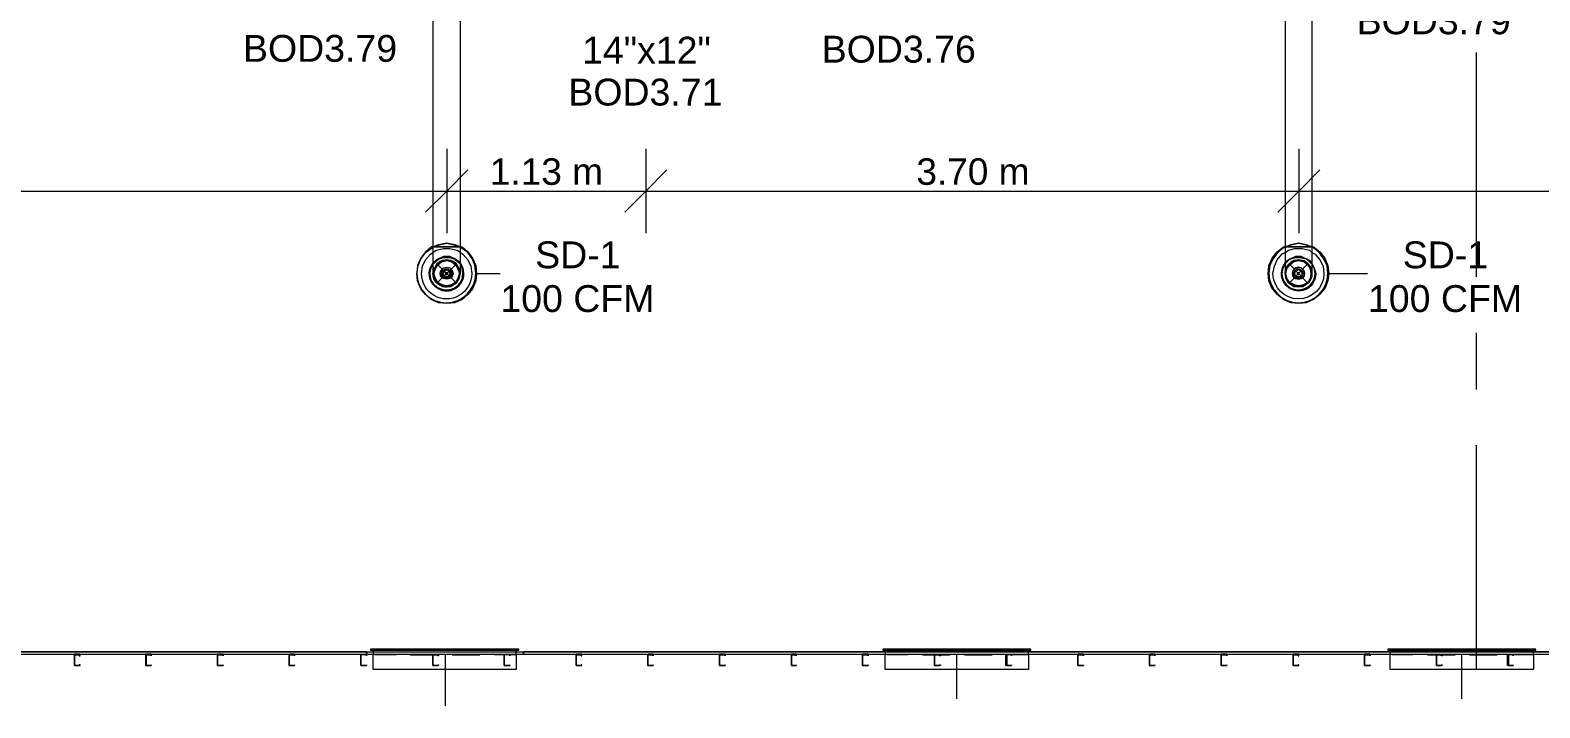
# Model space of a CAD drawing. Header units: metres. Extents: x -2 to 237, y -8 to 52.
# Drawn here: x 45.42 to 53.97, y 35.38 to 39.22 of the extents above; entities that cross this region are included whole.
import ezdxf

# ---------------------------------------------------------------- set-up
doc = ezdxf.new("R2010")
doc.units = ezdxf.units.M
doc.layers.add('HVAC - Ductos', color=5, linetype='Continuous', lineweight=0)
doc.layers.add('PDF3_Text', color=7, linetype='Continuous', lineweight=0)
doc.layers.add('PDF3_Geometry', color=7, linetype='Continuous', lineweight=0, true_color=0xaaaaaa)
doc.layers.add('PDF3_Solid Fills', color=7, linetype='Continuous', lineweight=0, true_color=0xffffff)
doc.styles.add('PDF Helvetica', font='')
doc.styles.get('PDF Helvetica').set_extended_font_data('Helvetica')

msp = doc.modelspace()

# ---------------------------------------------------------------- hatches: boundary and pattern name
at = {"layer": 'PDF3_Solid Fills', "lineweight": 0, "transparency": 33554559}
h = msp.add_hatch(color=256, dxfattribs=at)
h.paths.add_polyline_path([(51.7603, 35.6871), (51.7878, 35.6825), (51.7878, 35.6871)])
h.paths.add_polyline_path([(51.7603, 35.6825), (51.7557, 35.6825), (51.7557, 35.6229)])

# ---------------------------------------------------------------- linework, layer by layer
at = {"layer": 'HVAC - Ductos', "lineweight": 0}
for points in [[(47.6994, 39.3859), (47.6994, 37.9925), (47.704, 37.9925), (47.7132, 37.9925), (47.7224, 37.9925), (47.7406, 37.9925), (47.759, 37.9925), (47.7774, 37.9925), (47.7956, 37.9925), (47.814, 37.9925), (47.8324, 37.9925), (47.8415, 37.9925), (47.8506, 37.9925), (47.8552, 37.9925), (47.8552, 39.3859)], [(52.5257, 39.3813), (52.5257, 37.9925), (52.5257, 37.9513), (52.5257, 37.91), (52.5257, 37.8779), (52.5257, 37.855), (52.5257, 37.8413), (52.5257, 37.8505), (52.5257, 37.8413), (52.5303, 37.8229), (52.5349, 37.8046), (52.5486, 37.7863), (52.5623, 37.7771), (52.5807, 37.7679), (52.6036, 37.7679), (52.622, 37.7679), (52.6403, 37.7771), (52.6541, 37.7863), (52.6678, 37.8046), (52.677, 37.8229), (52.677, 37.8413), (52.677, 37.8505), (52.677, 37.8413), (52.677, 37.8229), (52.6678, 37.8046), (52.6541, 37.7863), (52.6403, 37.7771), (52.622, 37.7679), (52.6036, 37.7679), (52.5807, 37.7679), (52.5623, 37.7771), (52.5486, 37.7863), (52.5349, 37.8046), (52.5303, 37.8229), (52.5257, 37.8413)], [(52.677, 39.3813), (52.677, 37.9925), (52.6678, 37.9925), (52.6541, 37.9925), (52.6403, 37.9925), (52.622, 37.9925), (52.6036, 37.9925), (52.5807, 37.9925), (52.5623, 37.9925), (52.5486, 37.9925), (52.5349, 37.9925), (52.5303, 37.9925), (52.5257, 37.9925), (52.5303, 37.9925), (52.5349, 37.9925), (52.5486, 37.9925), (52.5623, 37.9925), (52.5807, 37.9925), (52.6036, 37.9925), (52.622, 37.9925), (52.6403, 37.9925), (52.6541, 37.9925), (52.6678, 37.9925), (52.677, 37.9925), (52.677, 37.9742), (52.677, 37.9329), (52.677, 37.8962), (52.677, 37.8687), (52.677, 37.8505), (52.677, 37.8413)], [(47.7774, 38.5471), (47.7774, 38.3087), (47.7774, 38.0704)], [(48.9048, 38.5471), (48.9048, 38.3087), (48.9048, 38.0704)], [(52.6036, 38.5471), (52.6036, 38.3087), (52.6036, 38.0704)], [(47.8965, 38.4279), (47.7774, 38.3087), (47.6582, 38.1896)], [(49.024, 38.4279), (48.9048, 38.3087), (48.7857, 38.1896)], [(52.7228, 38.4279), (52.6036, 38.3087), (52.4845, 38.1896)], [(43.8081, 38.3087), (44.4086, 38.3087), (47.7774, 38.3087), (48.9048, 38.3087), (52.6036, 38.3087), (56.4857, 38.3087)], [(47.6994, 37.9605), (47.7178, 37.9742), (47.759, 37.9833), (47.7956, 37.9833), (47.8369, 37.9742), (47.8552, 37.9605)], [(52.5257, 37.9605), (52.5441, 37.9742), (52.5807, 37.9833), (52.622, 37.9833), (52.6632, 37.9742), (52.677, 37.9605)], [(47.8506, 37.8505), (47.8506, 37.8642), (47.8415, 37.8825), (47.8324, 37.8962), (47.814, 37.91), (47.7956, 37.9146), (47.7774, 37.9192), (47.759, 37.9146), (47.7406, 37.91), (47.7224, 37.8962), (47.7132, 37.8825), (47.704, 37.8642), (47.704, 37.8505)], [(47.7132, 37.8733), (47.7269, 37.8962), (47.7452, 37.91), (47.7498, 37.9146)], [(47.7544, 37.91), (47.7774, 37.9146), (47.8002, 37.91)], [(47.8048, 37.9146), (47.8094, 37.91), (47.8278, 37.8962), (47.8415, 37.8733)], [(52.677, 37.8505), (52.677, 37.8642), (52.6678, 37.8825), (52.6541, 37.8962), (52.6403, 37.91), (52.622, 37.9146), (52.6036, 37.9192), (52.5807, 37.9146), (52.5623, 37.91), (52.5486, 37.8962), (52.5349, 37.8825), (52.5303, 37.8642), (52.5257, 37.8505)], [(52.5303, 37.8687), (52.5303, 37.8733), (52.5349, 37.8733), (52.5486, 37.8962), (52.5715, 37.91), (52.5715, 37.9146), (52.5761, 37.9146)], [(52.5761, 37.91), (52.6036, 37.9146), (52.6266, 37.91)], [(52.6266, 37.9146), (52.6311, 37.9146), (52.6357, 37.91)], [(52.6311, 37.91), (52.6541, 37.8962), (52.6678, 37.8733)], [(47.704, 37.8687), (47.7086, 37.8733)], [(47.7086, 37.8183), (47.704, 37.8413), (47.7086, 37.8687)], [(47.7086, 37.8092), (47.7086, 37.8137), (47.704, 37.8183)], [(47.7452, 37.7771), (47.7269, 37.7908), (47.7132, 37.8092)], [(47.8415, 37.8092), (47.8278, 37.7908), (47.8094, 37.7771)], [(47.8461, 37.8733), (47.8461, 37.8687), (47.8506, 37.8413), (47.8461, 37.8183)], [(47.8461, 37.8183), (47.8461, 37.8137), (47.8461, 37.8092)], [(47.9469, 37.8413), (48.0798, 37.8413)], [(52.5349, 37.8183), (52.5303, 37.8413), (52.5349, 37.8687)], [(52.5349, 37.8092), (52.5303, 37.8137), (52.5303, 37.8183)], [(52.5715, 37.7771), (52.5486, 37.7908), (52.5349, 37.8092)], [(52.6678, 37.8092), (52.6541, 37.7908), (52.6311, 37.7771)], [(52.6724, 37.8733), (52.6724, 37.8687), (52.677, 37.8413), (52.6724, 37.8183)], [(52.6724, 37.8183), (52.6724, 37.8137), (52.6724, 37.8092)], [(52.7732, 37.8413), (52.9932, 37.8413)], [(47.7498, 37.7725), (47.7452, 37.7725)], [(47.8002, 37.7725), (47.7774, 37.7679), (47.7544, 37.7725)], [(47.8094, 37.7725), (47.8048, 37.7725)], [(52.5761, 37.7725), (52.5715, 37.7725)], [(52.6266, 37.7725), (52.6036, 37.7679), (52.5761, 37.7725)], [(52.6357, 37.7725), (52.6311, 37.7725), (52.6266, 37.7725)], [(47.3465, 35.71), (48.1852, 35.71)], [(48.1623, 35.7145), (47.3694, 35.7145)], [(47.4932, 35.6825), (47.3694, 35.6825), (47.3694, 35.6871), (47.4932, 35.6871)], [(47.5711, 35.6871), (47.7269, 35.6871)], [(47.5711, 35.6825), (47.7269, 35.6825)], [(47.7682, 35.6825), (47.7682, 35.3937)], [(47.8094, 35.6871), (47.9652, 35.6871)], [(47.8094, 35.6825), (47.9652, 35.6825)], [(48.0478, 35.6871), (48.1669, 35.6871), (48.1669, 35.6825), (48.0478, 35.6825)], [(50.2478, 35.71), (51.0865, 35.71)], [(51.0636, 35.7145), (50.2707, 35.7145)], [(50.3899, 35.6825), (50.2707, 35.6825), (50.2707, 35.6871), (50.3899, 35.6871)], [(50.4724, 35.6871), (50.6282, 35.6871)], [(50.4724, 35.6825), (50.6282, 35.6825)], [(50.6649, 35.6825), (50.6649, 35.4349)], [(50.7107, 35.6871), (50.8666, 35.6871)], [(50.7107, 35.6825), (50.8666, 35.6825)], [(50.9445, 35.6871), (51.0682, 35.6871), (51.0682, 35.6825), (50.9445, 35.6825)], [(53.1078, 35.71), (53.9465, 35.71)], [(53.9237, 35.7145), (53.1307, 35.7145)], [(53.2499, 35.6825), (53.1307, 35.6825), (53.1307, 35.6871), (53.2499, 35.6871)], [(53.3324, 35.6871), (53.4882, 35.6871)], [(53.3324, 35.6825), (53.4882, 35.6825)], [(53.5249, 35.6825), (53.5249, 35.4349)], [(53.5707, 35.6871), (53.7266, 35.6871)], [(53.5707, 35.6825), (53.7266, 35.6825)], [(53.8045, 35.6871), (53.9283, 35.6871), (53.9283, 35.6825), (53.8045, 35.6825)]]:
    msp.add_lwpolyline(points, dxfattribs=at)
for points in [[(47.9424, 37.8413), (47.9378, 37.8871), (47.924, 37.9237), (47.8965, 37.9605), (47.8598, 37.9879), (47.8552, 37.9925), (47.8644, 37.9925), (47.8965, 37.965), (47.924, 37.9283), (47.9424, 37.8871), (47.9469, 37.8413), (47.9424, 37.8), (47.924, 37.7542), (47.8965, 37.7221), (47.8644, 37.6946), (47.8232, 37.6763), (47.7774, 37.6717), (47.7315, 37.6763), (47.6902, 37.6946), (47.6582, 37.7221), (47.6306, 37.7542), (47.6123, 37.8), (47.6078, 37.8413), (47.6169, 37.8871), (47.6306, 37.9237), (47.6582, 37.9605), (47.6948, 37.9879), (47.6994, 37.9925), (47.6902, 37.9925), (47.6582, 37.965), (47.6306, 37.9283), (47.6123, 37.8871), (47.6078, 37.8413, 0.986385)], [(52.7686, 37.8413), (52.7641, 37.8871), (52.7457, 37.9237), (52.7182, 37.9605), (52.6861, 37.9879), (52.677, 37.9925), (52.6861, 37.9925), (52.7228, 37.965), (52.7503, 37.9283), (52.7686, 37.8871), (52.7732, 37.8413), (52.7686, 37.8), (52.7503, 37.7542), (52.7228, 37.7221), (52.6861, 37.6946), (52.6449, 37.6763), (52.6036, 37.6717), (52.5578, 37.6763), (52.5166, 37.6946), (52.4799, 37.7221), (52.4524, 37.7542), (52.4341, 37.8), (52.4295, 37.8413), (52.4341, 37.8871), (52.4524, 37.9283), (52.4799, 37.965), (52.5166, 37.9925), (52.5257, 37.9925), (52.5166, 37.9879), (52.4845, 37.9605), (52.457, 37.9237), (52.4386, 37.8871), (52.4341, 37.8413, 0.986375)], [(47.6811, 37.8413, 1.018637), (47.8736, 37.8413, -1.404949), (47.6994, 37.9008), (47.6856, 37.8733), (47.6811, 37.8413), (47.6902, 37.8733), (47.6994, 37.8962, 1.368944), (47.869, 37.8413), (47.8644, 37.8733), (47.8552, 37.8962, -1.340572)], [(52.5074, 37.8413, 1.011005), (52.6999, 37.8413, -1.40497), (52.5257, 37.9008), (52.512, 37.8733), (52.5074, 37.8413), (52.512, 37.8733), (52.5257, 37.8962, 1.368965), (52.6953, 37.8413), (52.6907, 37.8733), (52.677, 37.8962, -1.368965)]]:
    msp.add_lwpolyline(points, format="xyb", close=True, dxfattribs=at)
for points in [[(47.8552, 37.9605), (47.869, 37.9513), (47.8965, 37.9192), (47.9148, 37.8825), (47.9194, 37.8413, -1.008592), (47.6352, 37.8413), (47.6398, 37.8825), (47.6582, 37.9192), (47.6856, 37.9513), (47.6994, 37.9605)], [(47.8552, 37.8413), (47.8552, 37.8505), (47.8552, 37.8687), (47.8552, 37.8962), (47.8552, 37.9329), (47.8552, 37.9742), (47.8552, 37.9925), (47.8506, 37.9925), (47.8415, 37.9925), (47.8324, 37.9925), (47.814, 37.9925), (47.7956, 37.9925), (47.7774, 37.9925), (47.759, 37.9925), (47.7406, 37.9925), (47.7224, 37.9925), (47.7132, 37.9925), (47.704, 37.9925), (47.6994, 37.9925), (47.6994, 37.9513), (47.6994, 37.91), (47.6994, 37.8779), (47.6994, 37.855), (47.6994, 37.8413), (47.704, 37.8505), (47.6994, 37.8413), (47.704, 37.8229), (47.7132, 37.8046), (47.7224, 37.7863), (47.7406, 37.7771), (47.759, 37.7679), (47.7774, 37.7679), (47.7956, 37.7679), (47.814, 37.7771), (47.8324, 37.7863), (47.8415, 37.8046), (47.8506, 37.8229), (47.8552, 37.8413), (47.8506, 37.8505, -1.065601), (47.6994, 37.8413)], [(52.677, 37.9605), (52.6953, 37.9513), (52.7228, 37.9192), (52.7411, 37.8825), (52.7457, 37.8413, -0.994874), (52.457, 37.8413), (52.4661, 37.8825), (52.4799, 37.9192), (52.5074, 37.9513), (52.5257, 37.9605)]]:
    msp.add_lwpolyline(points, format="xyb", dxfattribs=at)
for points in [[(47.7315, 38.0063), (47.7774, 38.0154), (47.8232, 38.0063), (47.8552, 37.9925), (47.8186, 38.0017), (47.7774, 38.0109), (47.7361, 38.0017), (47.6994, 37.9925)], [(52.5578, 38.0063), (52.6036, 38.0154), (52.6449, 38.0063), (52.677, 37.9925), (52.6449, 38.0017), (52.6036, 38.0109), (52.5578, 38.0017), (52.5257, 37.9925)], [(47.704, 37.9054), (47.7269, 37.9237), (47.759, 37.9375), (47.7956, 37.9375), (47.8278, 37.9237), (47.8506, 37.9054), (47.8552, 37.9008), (47.8506, 37.9054), (47.8278, 37.9237), (47.7956, 37.9375), (47.759, 37.9375), (47.7269, 37.9237), (47.704, 37.9054), (47.6994, 37.9008)], [(47.8506, 37.9008), (47.8232, 37.9237), (47.7956, 37.9329), (47.759, 37.9329), (47.7315, 37.9237), (47.704, 37.9008), (47.6994, 37.8962), (47.704, 37.9008), (47.7315, 37.9237), (47.759, 37.9329), (47.7956, 37.9329), (47.8232, 37.9237), (47.8506, 37.9008), (47.8552, 37.8962)], [(47.7132, 37.8687), (47.7269, 37.8917), (47.7498, 37.91), (47.7774, 37.9146), (47.8048, 37.91), (47.8278, 37.8917), (47.8415, 37.8687), (47.8506, 37.8413), (47.8415, 37.8137), (47.8278, 37.7908), (47.8048, 37.7771), (47.7774, 37.7725), (47.7498, 37.7771), (47.7269, 37.7908), (47.7132, 37.8137), (47.704, 37.8413)], [(47.8461, 37.8229), (47.8415, 37.8046), (47.8278, 37.7908), (47.814, 37.7771), (47.7956, 37.7725), (47.7774, 37.7679), (47.759, 37.7725), (47.7406, 37.7771), (47.7269, 37.7908), (47.7132, 37.8046), (47.704, 37.8229), (47.704, 37.8413), (47.704, 37.8596), (47.7132, 37.8779), (47.7269, 37.8962), (47.7406, 37.9054), (47.759, 37.9146), (47.7774, 37.9146), (47.7956, 37.9146), (47.814, 37.9054), (47.8278, 37.8962), (47.8415, 37.8779), (47.8461, 37.8596), (47.8506, 37.8413)], [(47.7452, 37.8596), (47.759, 37.8733), (47.7774, 37.8779), (47.7956, 37.8733), (47.8094, 37.8596), (47.814, 37.8413), (47.8094, 37.8229), (47.7956, 37.8137), (47.7774, 37.8092), (47.759, 37.8137), (47.7452, 37.8229), (47.7406, 37.8413)], [(47.7498, 37.8596), (47.759, 37.8733), (47.7774, 37.8779), (47.7956, 37.8733), (47.8048, 37.8596), (47.8094, 37.8413), (47.8048, 37.8229), (47.7956, 37.8137), (47.7774, 37.8092), (47.759, 37.8137), (47.7498, 37.8229), (47.7452, 37.8413)], [(47.8736, 37.8413), (47.869, 37.8733), (47.8552, 37.9008), (47.869, 37.8733)], [(52.5257, 37.9054), (52.5532, 37.9237), (52.5853, 37.9375), (52.6174, 37.9375), (52.6495, 37.9237), (52.677, 37.9054), (52.677, 37.9008), (52.677, 37.9054), (52.6495, 37.9237), (52.6174, 37.9375), (52.5853, 37.9375), (52.5532, 37.9237), (52.5257, 37.9054), (52.5257, 37.9008)], [(52.6724, 37.9008), (52.6495, 37.9237), (52.6174, 37.9329), (52.5853, 37.9329), (52.5532, 37.9237), (52.5303, 37.9008), (52.5257, 37.8962), (52.5303, 37.9008), (52.5532, 37.9237), (52.5853, 37.9329), (52.6174, 37.9329), (52.6495, 37.9237), (52.6724, 37.9008), (52.677, 37.8962)], [(52.5349, 37.8687), (52.5532, 37.8917), (52.5761, 37.91), (52.6036, 37.9146), (52.6311, 37.91), (52.6541, 37.8917), (52.6678, 37.8687), (52.6724, 37.8413), (52.6678, 37.8137), (52.6541, 37.7908), (52.6311, 37.7771), (52.6036, 37.7725), (52.5761, 37.7771), (52.5532, 37.7908), (52.5349, 37.8137), (52.5303, 37.8413)], [(52.6724, 37.8229), (52.6632, 37.8046), (52.6541, 37.7908), (52.6403, 37.7771), (52.622, 37.7725), (52.6036, 37.7679), (52.5807, 37.7725), (52.5669, 37.7771), (52.5486, 37.7908), (52.5395, 37.8046), (52.5303, 37.8229), (52.5303, 37.8413), (52.5303, 37.8596), (52.5395, 37.8779), (52.5486, 37.8962), (52.5669, 37.9054), (52.5807, 37.9146), (52.6036, 37.9146), (52.622, 37.9146), (52.6403, 37.9054), (52.6541, 37.8962), (52.6632, 37.8779), (52.6724, 37.8596), (52.677, 37.8413)], [(52.5715, 37.8596), (52.5669, 37.8413), (52.5715, 37.8596), (52.5853, 37.8733), (52.6036, 37.8779), (52.6174, 37.8733), (52.6311, 37.8596), (52.6357, 37.8413), (52.6311, 37.8596), (52.6174, 37.8733), (52.6036, 37.8779), (52.5853, 37.8733)], [(52.6999, 37.8413), (52.6907, 37.8733), (52.677, 37.9008), (52.6907, 37.8733)], [(47.7544, 37.855), (47.7682, 37.8687), (47.7865, 37.8687), (47.8002, 37.855), (47.8048, 37.8413), (47.8002, 37.8275), (47.7865, 37.8183), (47.7682, 37.8183), (47.7544, 37.8275), (47.7498, 37.8413)], [(47.759, 37.855), (47.7682, 37.8642), (47.7865, 37.8642), (47.7956, 37.855), (47.8002, 37.8413), (47.7956, 37.8275), (47.7865, 37.8183), (47.7682, 37.8183), (47.759, 37.8275), (47.7544, 37.8413)], [(47.7636, 37.855), (47.7774, 37.8642), (47.7911, 37.855), (47.7956, 37.8413), (47.7911, 37.8275), (47.7774, 37.8229), (47.7636, 37.8275), (47.759, 37.8413)], [(47.7728, 37.8459), (47.7728, 37.8413), (47.7728, 37.8459), (47.7819, 37.8459), (47.7819, 37.8413), (47.7819, 37.8459)], [(47.7819, 37.8367), (47.7819, 37.8413), (47.7819, 37.8367), (47.7728, 37.8367), (47.7728, 37.8413), (47.7728, 37.8367)], [(52.6311, 37.8229), (52.6357, 37.8413), (52.6311, 37.8229), (52.6174, 37.8137), (52.6036, 37.8092), (52.5853, 37.8137), (52.5715, 37.8229), (52.5669, 37.8413), (52.5715, 37.8229), (52.5853, 37.8137), (52.6036, 37.8092), (52.6174, 37.8137)], [(52.5807, 37.855), (52.5761, 37.8413), (52.5807, 37.855), (52.5945, 37.8687), (52.6082, 37.8687), (52.622, 37.855), (52.6266, 37.8413), (52.622, 37.855), (52.6082, 37.8642), (52.5945, 37.8642)], [(52.622, 37.8275), (52.6266, 37.8413), (52.622, 37.8275), (52.6082, 37.8183), (52.5945, 37.8183), (52.5807, 37.8275), (52.5761, 37.8413), (52.5807, 37.8275), (52.5945, 37.8183), (52.6082, 37.8183)], [(52.5853, 37.855), (52.6036, 37.8642), (52.6174, 37.855), (52.622, 37.8413), (52.6174, 37.8275), (52.6036, 37.8229), (52.5853, 37.8275), (52.5807, 37.8413)], [(52.5991, 37.8459), (52.5945, 37.8413), (52.5991, 37.8459), (52.6036, 37.8459), (52.6082, 37.8413), (52.6036, 37.8459)], [(52.6036, 37.8367), (52.6082, 37.8413), (52.6036, 37.8367), (52.5991, 37.8367), (52.5945, 37.8413), (52.5991, 37.8367)], [(48.1852, 35.7145), (47.3465, 35.7145), (47.3465, 35.71), (47.3602, 35.71), (47.3602, 35.6871), (48.1715, 35.6871), (48.1715, 35.71), (48.1852, 35.71)], [(48.1715, 35.6871), (48.1715, 35.6), (47.3602, 35.6), (47.3602, 35.6871)], [(51.0865, 35.7145), (50.2478, 35.7145), (50.2478, 35.71), (50.2615, 35.71), (50.2615, 35.6871), (51.0728, 35.6871), (51.0728, 35.71), (51.0865, 35.71)], [(51.0728, 35.6871), (51.0728, 35.6), (50.2615, 35.6), (50.2615, 35.6871)], [(53.9465, 35.7145), (53.1078, 35.7145), (53.1078, 35.71), (53.1215, 35.71), (53.1215, 35.6871), (53.9328, 35.6871), (53.9328, 35.71), (53.9465, 35.71)], [(53.9328, 35.6871), (53.9328, 35.6), (53.1215, 35.6), (53.1215, 35.6871)]]:
    msp.add_lwpolyline(points, close=True, dxfattribs=at)
at = {"layer": 'PDF3_Geometry', "lineweight": 0}
for points in [[(7.0265, 47.888), (58.6399, 47.8834), (58.6399, 35.7008), (48.2128, 35.7008), (48.2128, 35.6871), (58.6399, 35.6871), (58.6399, 34.1837), (45.3206, 34.1837), (44.8348, 34.1837), (44.6515, 34.1837), (41.7273, 34.1837)], [(53.6074, 39.0925), (53.6074, 37.8229)], [(53.6074, 37.5067), (53.6074, 37.1859)], [(53.6074, 36.8696), (53.6074, 35.6)], [(42.2635, 35.7008), (42.3506, 35.7008), (44.2619, 35.7008), (45.151, 35.7008), (47.3236, 35.7008), (47.3236, 35.6871), (48.2128, 35.6871), (48.2128, 35.7008)], [(47.3236, 35.7008), (48.2128, 35.7008), (58.6399, 35.7008), (58.6537, 35.7008), (58.6721, 35.7008), (58.6858, 35.7008), (58.6858, 35.6871), (58.6858, 34.1837), (58.6858, 34.1699), (58.6858, 34.1837), (58.6721, 34.1837), (58.6537, 34.1837), (58.6399, 34.1837)]]:
    msp.add_lwpolyline(points, dxfattribs=at)
at = {"layer": 'PDF3_Geometry', "color": 8, "lineweight": 0, "true_color": 0x808080}
for points in [[(47.8369, 37.8871), (47.8002, 37.9146), (47.7544, 37.9146), (47.7178, 37.8871), (47.6994, 37.8413), (47.7178, 37.7954), (47.7544, 37.7679), (47.8002, 37.7679), (47.8369, 37.7954), (47.8552, 37.8413)], [(52.6632, 37.8871), (52.6266, 37.9146), (52.5761, 37.9146), (52.5395, 37.8871), (52.5257, 37.8413), (52.5395, 37.7954), (52.5761, 37.7679), (52.6266, 37.7679), (52.6632, 37.7954), (52.677, 37.8413)]]:
    msp.add_lwpolyline(points, close=True, dxfattribs=at)
for points in [[(47.7224, 37.8962), (47.8324, 37.7863)], [(47.8324, 37.8962), (47.7224, 37.7863)], [(52.5486, 37.8962), (52.6541, 37.7863)], [(52.6541, 37.8962), (52.5486, 37.7863)]]:
    msp.add_lwpolyline(points, dxfattribs=at)
at = {"layer": 'PDF3_Geometry', "lineweight": 0}
for points in [[(47.3236, 35.7008), (45.151, 35.7008), (45.151, 35.6871), (47.3236, 35.6871)], [(45.701, 35.6871), (45.669, 35.6871), (45.669, 35.6825), (45.669, 35.6229), (45.701, 35.6229), (45.701, 35.6275), (45.6964, 35.6275), (45.6964, 35.6229), (45.669, 35.6229), (45.669, 35.6825), (45.6964, 35.6825), (45.6964, 35.6779), (45.701, 35.6779)], [(46.1044, 35.6871), (46.0769, 35.6871), (46.0723, 35.6871), (46.0723, 35.6825), (46.0723, 35.6229), (46.0769, 35.6229), (46.1044, 35.6229), (46.1044, 35.6275), (46.1044, 35.6229), (46.0769, 35.6229), (46.0769, 35.6825), (46.1044, 35.6825), (46.1044, 35.6779)], [(46.5123, 35.6871), (46.4802, 35.6871), (46.4802, 35.6825), (46.4802, 35.6229), (46.5123, 35.6229), (46.5123, 35.6275), (46.5123, 35.6229), (46.4802, 35.6229), (46.4802, 35.6825), (46.5123, 35.6825), (46.5123, 35.6779)], [(46.9156, 35.6871), (46.8882, 35.6871), (46.8836, 35.6825), (46.8836, 35.6229), (46.8882, 35.6229), (46.9156, 35.6229), (46.9156, 35.6275), (46.9156, 35.6229), (46.8882, 35.6229), (46.8882, 35.6825), (46.9156, 35.6825), (46.9156, 35.6779)], [(47.3236, 35.6779), (47.3236, 35.6825), (47.2915, 35.6825), (47.2915, 35.6229), (47.3236, 35.6229), (47.3236, 35.6275), (47.3236, 35.6229), (47.2915, 35.6229), (47.2915, 35.6825), (47.2915, 35.6871), (47.3236, 35.6871)], [(47.7315, 35.6779), (47.7269, 35.6779), (47.7269, 35.6825), (47.6994, 35.6825), (47.6994, 35.6229), (47.7269, 35.6229), (47.7269, 35.6275), (47.7315, 35.6275), (47.7315, 35.6229), (47.6994, 35.6229), (47.6994, 35.6825), (47.6994, 35.6871), (47.7315, 35.6871)], [(48.1348, 35.6779), (48.1348, 35.6825), (48.1074, 35.6825), (48.1028, 35.6825), (48.1028, 35.6229), (48.1074, 35.6229), (48.1348, 35.6229), (48.1348, 35.6275), (48.1348, 35.6229), (48.1074, 35.6229), (48.1028, 35.6229), (48.1028, 35.6825), (48.1028, 35.6871), (48.1074, 35.6871), (48.1348, 35.6871)], [(48.5428, 35.6871), (48.5107, 35.6871), (48.5107, 35.6825), (48.5107, 35.6229), (48.5428, 35.6229), (48.5428, 35.6275), (48.5382, 35.6275), (48.5382, 35.6229), (48.5107, 35.6229), (48.5107, 35.6825), (48.5382, 35.6825), (48.5382, 35.6779), (48.5428, 35.6779)], [(48.9461, 35.6871), (48.9186, 35.6871), (48.914, 35.6825), (48.914, 35.6229), (48.9186, 35.6229), (48.9461, 35.6229), (48.9461, 35.6275), (48.9461, 35.6229), (48.9186, 35.6229), (48.9186, 35.6825), (48.9461, 35.6825), (48.9461, 35.6779)], [(49.354, 35.6871), (49.322, 35.6871), (49.322, 35.6825), (49.322, 35.6229), (49.354, 35.6229), (49.354, 35.6275), (49.354, 35.6229), (49.322, 35.6229), (49.322, 35.6825), (49.354, 35.6825), (49.354, 35.6779)], [(49.7574, 35.6871), (49.7298, 35.6871), (49.7298, 35.6825), (49.7298, 35.6229), (49.7574, 35.6229), (49.7574, 35.6275), (49.7574, 35.6229), (49.7298, 35.6229), (49.7298, 35.6825), (49.7574, 35.6825), (49.7574, 35.6779)], [(50.1653, 35.6871), (50.1378, 35.6871), (50.1332, 35.6871), (50.1332, 35.6825), (50.1332, 35.6229), (50.1378, 35.6229), (50.1653, 35.6229), (50.1653, 35.6275), (50.1653, 35.6229), (50.1378, 35.6229), (50.1332, 35.6229), (50.1332, 35.6825), (50.1378, 35.6825), (50.1653, 35.6825), (50.1653, 35.6779)], [(50.5732, 35.6779), (50.5686, 35.6779), (50.5686, 35.6825), (50.5411, 35.6825), (50.5411, 35.6229), (50.5686, 35.6229), (50.5686, 35.6275), (50.5732, 35.6275), (50.5732, 35.6229), (50.5411, 35.6229), (50.5411, 35.6825), (50.5411, 35.6871), (50.5732, 35.6871)], [(50.9766, 35.6779), (50.9766, 35.6825), (50.949, 35.6825), (50.949, 35.6229), (50.9766, 35.6229), (50.9766, 35.6275), (50.9766, 35.6229), (50.949, 35.6229), (50.9445, 35.6229), (50.9445, 35.6825), (50.949, 35.6871), (50.9766, 35.6871)], [(51.3845, 35.6871), (51.3524, 35.6871), (51.3524, 35.6825), (51.3524, 35.6229), (51.3845, 35.6229), (51.3845, 35.6275), (51.3845, 35.6229), (51.3524, 35.6229), (51.3524, 35.6825), (51.3845, 35.6825), (51.3845, 35.6779)], [(51.7878, 35.6871), (51.7603, 35.6871), (51.7557, 35.6825), (51.7557, 35.6229), (51.7603, 35.6229), (51.7878, 35.6229), (51.7878, 35.6275), (51.7878, 35.6229), (51.7603, 35.6229), (51.7603, 35.6825), (51.7878, 35.6825), (51.7878, 35.6779)], [(52.1957, 35.6871), (52.1636, 35.6871), (52.1636, 35.6825), (52.1636, 35.6229), (52.1957, 35.6229), (52.1957, 35.6275), (52.1957, 35.6229), (52.1636, 35.6229), (52.1636, 35.6825), (52.1957, 35.6825), (52.1957, 35.6779)], [(52.6036, 35.6871), (52.5715, 35.6871), (52.5715, 35.6825), (52.5715, 35.6229), (52.6036, 35.6229), (52.6036, 35.6275), (52.5991, 35.6275), (52.5991, 35.6229), (52.5715, 35.6229), (52.5715, 35.6825), (52.5991, 35.6825), (52.5991, 35.6779), (52.6036, 35.6779)], [(53.007, 35.6871), (52.9795, 35.6871), (52.9749, 35.6871), (52.9749, 35.6825), (52.9749, 35.6229), (52.9795, 35.6229), (53.007, 35.6229), (53.007, 35.6275), (53.007, 35.6229), (52.9795, 35.6229), (52.9749, 35.6229), (52.9749, 35.6825), (52.9795, 35.6825), (53.007, 35.6825), (53.007, 35.6779)], [(53.4149, 35.6779), (53.4103, 35.6779), (53.4103, 35.6825), (53.3828, 35.6825), (53.3828, 35.6229), (53.4103, 35.6229), (53.4103, 35.6275), (53.4149, 35.6275), (53.4149, 35.6229), (53.3828, 35.6229), (53.3828, 35.6825), (53.3828, 35.6871), (53.4149, 35.6871)], [(53.8183, 35.6779), (53.8183, 35.6825), (53.7907, 35.6825), (53.7907, 35.6229), (53.8183, 35.6229), (53.8183, 35.6275), (53.8183, 35.6229), (53.7907, 35.6229), (53.7861, 35.6229), (53.7861, 35.6825), (53.7907, 35.6871), (53.8183, 35.6871)]]:
    msp.add_lwpolyline(points, close=True, dxfattribs=at)
at = {"layer": 'PDF3_Geometry', "color": 254, "lineweight": 0, "true_color": 0xd2d2d2}
for points in [[(48.5244, 35.6825), (48.5244, 35.6871)], [(50.1516, 35.6825), (50.1561, 35.6871)], [(46.0723, 35.6275), (46.0769, 35.6275)]]:
    msp.add_lwpolyline(points, dxfattribs=at)

# ---------------------------------------------------------------- texts
at = {"layer": 'PDF3_Text', "lineweight": 0, "attachment_point": 4, "style": 'PDF Helvetica'}
for s, insert, char_height in [('BOD3.79', (52.9309, 39.271), 0.15195), ('BOD3.79', (46.6239, 39.1152), 0.15195), ('14"x12"', (48.5444, 39.106), 0.15195), ('BOD3.76', (49.9012, 39.1106), 0.15195), ('BOD3.71', (48.4665, 38.8677), 0.15195), ('1.13 m', (48.0219, 38.4178), 0.15008), ('3.70 m', (50.4374, 38.4178), 0.15008), ('SD-1', (48.2786, 37.9464), 0.15195), ('SD-1', (53.1921, 37.9464), 0.15195), ('100 CFM', (48.0815, 37.6989), 0.15195), ('100 CFM', (52.995, 37.6989), 0.15195)]:
    msp.add_mtext(s, dxfattribs=dict(at, insert=insert, char_height=char_height))

doc.saveas('drawing.dxf')
